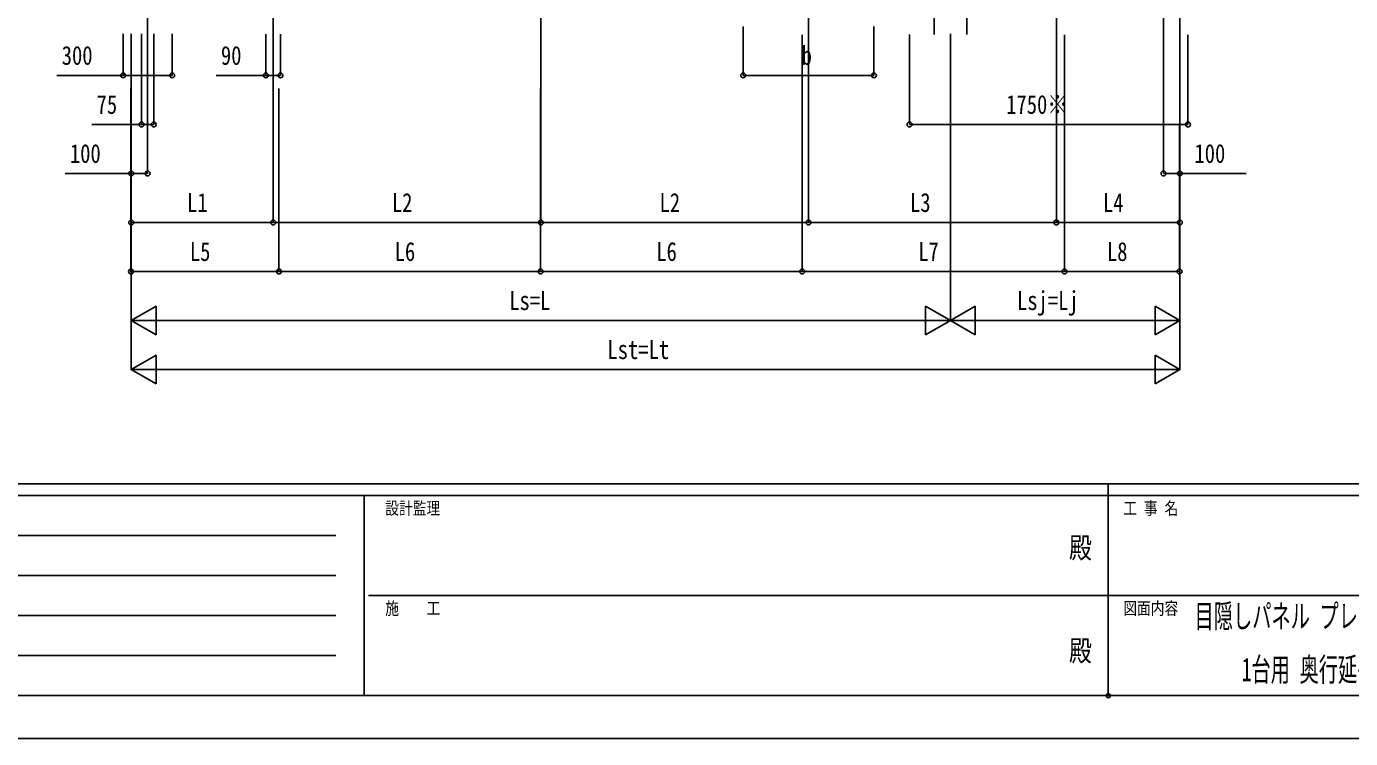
# Model space of a CAD drawing. Units: millimetres, scale not verified, with parts at other scales. Extents: x -14718 to 14718, y -10397 to 10401.
# Drawn here: x -6634 to 1464, y -10389 to -6032 of the extents above; entities that cross this region are included whole.
import ezdxf
from ezdxf.enums import TextEntityAlignment as Align

# ---------------------------------------------------------------- set-up
doc = ezdxf.new("R2010")
doc.units = ezdxf.units.MM
doc.header["$LTSCALE"] = 50
doc.header["$PDMODE"] = 32
doc.header["$PDSIZE"] = 25
for name, color, linetype in [('0-2_USER1', 3, 'Continuous'), ('0-4_YKK_12', 2, 'Continuous'), ('0-7_YKK_D', 6, 'Continuous'), ('0-8_YKK_ZWAK', 7, 'Continuous')]:
    doc.layers.add(name, color=color, linetype=linetype)
doc.styles.add('ＭＳ ゴシック', font='')
doc.styles.get('ＭＳ ゴシック').set_extended_font_data('MS Gothic')

msp = doc.modelspace()

# ---------------------------------------------------------------- linework, layer by layer
at = {"layer": '0-4_YKK_12'}
for p, q in [((-5124.91, -6081.6), (-5124.91, -2461.57)), ((-3487.91, -6081.6), (-3487.91, -2461.57)), ((-1850.91, -6081.6), (-1850.91, -2461.57)), ((-334.91, -6081.6), (-334.91, -2460.93)), ((-5892.91, -6081.6), (-5892.91, -2834.1)), ((-1082.91, -6081.6), (-1082.91, -2834.1)), ((-882.91, -6081.6), (-882.92, -2834.1)), ((320.09, -6081.6), (320.09, -2834.1))]:
    msp.add_line(p, q, dxfattribs=at)
at = {"layer": '0-7_YKK_D'}
for p, q in [((320.09, -5938.47), (320.09, -6932.6)), ((420.09, -5938.55), (420.09, -7832.6)), ((420.09, -5938.55), (420.09, -8132.6)), ((420.09, -5939.55), (420.09, -6932.6)), ((-2250.77, -6032.6), (-2250.77, -6332.6)), ((-1450.77, -6032.6), (-1450.77, -6332.6)), ((-6042.91, -6077.49), (-6042.91, -6332.6)), ((-5992.91, -6077.58), (-5992.91, -7232.6)), ((-5992.91, -6077.58), (-5992.91, -6932.6)), ((-5992.91, -6077.58), (-5992.91, -7832.6)), ((-5992.91, -6077.58), (-5992.91, -8132.6)), ((-5930.41, -6077.58), (-5930.41, -6632.6)), ((-5892.91, -6082.6), (-5892.91, -6932.6)), ((-5855.41, -6077.64), (-5855.41, -6632.6)), ((-5742.91, -6077.73), (-5742.91, -6332.6)), ((-5170.11, -6078.33), (-5170.11, -6332.6)), ((-5124.91, -6082.6), (-5124.91, -7232.6)), ((-5124.91, -6082.6), (-5124.91, -7232.6)), ((-5079.71, -6078.4), (-5079.71, -6332.6)), ((-3487.91, -6078.58), (-3487.91, -7232.6)), ((-3487.91, -6078.58), (-3487.91, -7232.6)), ((-1889.4, -6082.6), (-1889.4, -7532.6)), ((-1889.4, -6082.6), (-1889.4, -7532.6)), ((-1850.91, -6082.6), (-1850.91, -7232.6)), ((-1850.91, -6082.6), (-1850.91, -7232.6)), ((-1232.7, -6081.26), (-1232.7, -6632.6)), ((-982.91, -6077.58), (-982.91, -7832.6)), ((-982.91, -6077.58), (-982.91, -7832.6)), ((-334.91, -6077.58), (-334.91, -7232.6)), ((-334.91, -6077.58), (-334.91, -7232.6)), ((-284.93, -6082.6), (-284.93, -7532.6)), ((-284.93, -6083.6), (-284.93, -7532.6)), ((470.09, -6082.6), (470.09, -6632.6)), ((-2250.77, -6331.6), (-1450.77, -6331.6)), ((-5994.4, -6411.18), (-5994.4, -7532.6)), ((-5089.4, -6411.18), (-5089.4, -7532.6)), ((-5089.4, -6412.18), (-5089.4, -7532.6)), ((-3489.4, -6411.18), (-3489.4, -7532.6)), ((-3489.4, -6411.18), (-3489.4, -7532.6)), ((-1232.7, -6631.6), (470.09, -6631.6)), ((418.6, -6632.6), (418.6, -7532.6)), ((420.09, -6845.99), (420.09, -7232.6)), ((-5992.91, -7231.6), (-5124.91, -7231.6)), ((-5124.91, -7231.6), (-3487.91, -7231.6)), ((-1850.91, -7231.6), (-3487.91, -7231.6)), ((-334.91, -7231.6), (-1850.91, -7231.6)), ((420.09, -7231.6), (-334.91, -7231.6)), ((-5089.4, -7531.6), (-5994.4, -7531.6)), ((-3489.4, -7531.6), (-5089.4, -7531.6)), ((-3489.4, -7531.6), (-1889.4, -7531.6)), ((-284.93, -7531.6), (-1889.4, -7531.6)), ((418.6, -7531.6), (-284.93, -7531.6)), ((-5992.91, -7831.6), (-5841.36, -7744.1)), ((-5841.36, -7919.1), (-5841.36, -7744.1)), ((-982.91, -7831.6), (-1134.47, -7744.1)), ((-1134.47, -7744.1), (-1134.47, -7919.1)), ((-982.91, -7831.6), (-831.36, -7744.1)), ((-831.36, -7919.1), (-831.36, -7744.1)), ((420.09, -7831.6), (268.53, -7744.1)), ((268.53, -7744.1), (268.53, -7919.1)), ((-5992.91, -7831.6), (-5841.36, -7919.1)), ((-5992.91, -7831.6), (-5689.81, -7831.6)), ((-5817.91, -7831.6), (-1157.91, -7831.6)), ((-982.91, -7831.6), (-1286.02, -7831.6)), ((-982.91, -7831.6), (-1134.47, -7919.1)), ((-982.91, -7831.6), (-831.36, -7919.1)), ((-982.91, -7831.6), (-679.81, -7831.6)), ((-807.91, -7831.6), (245.09, -7831.6)), ((420.09, -7831.6), (116.98, -7831.6)), ((420.09, -7831.6), (268.53, -7919.1)), ((-5992.91, -8131.6), (-5841.36, -8044.1)), ((-5841.36, -8219.1), (-5841.36, -8044.1)), ((420.09, -8131.6), (268.53, -8044.1)), ((268.53, -8044.1), (268.53, -8219.1)), ((-5992.91, -8131.6), (-5841.36, -8219.1)), ((-5992.91, -8131.6), (-5689.81, -8131.6)), ((-5817.91, -8131.6), (245.09, -8131.6)), ((420.09, -8131.6), (116.98, -8131.6)), ((420.09, -8131.6), (268.53, -8219.1))]:
    msp.add_line(p, q, dxfattribs=at)
for points in [[(-5742.91, -6331.6), (-6042.91, -6331.6), (-6448.01, -6331.6)], [(-5079.71, -6331.6), (-5170.11, -6331.6), (-5474.41, -6331.6)], [(-5855.41, -6631.6), (-5930.41, -6631.6), (-6234.71, -6631.6)], [(-5892.91, -6931.6), (-5992.91, -6931.6), (-6398.01, -6931.6)], [(320.09, -6931.6), (420.09, -6931.6), (825.19, -6931.6)]]:
    msp.add_lwpolyline(points, dxfattribs=at)
for centre in [(-6042.91, -6331.6), (-5742.91, -6331.6), (-5170.11, -6331.6), (-5079.71, -6331.6), (-2250.77, -6331.6), (-1450.77, -6331.6), (-5930.41, -6631.6), (-5855.41, -6631.6), (-1232.7, -6631.6), (470.09, -6631.6), (-5992.91, -6931.6), (-5892.91, -6931.6), (320.09, -6931.6), (420.09, -6931.6), (-5992.91, -7231.6), (-5124.91, -7231.6), (-5124.91, -7231.6), (-3487.91, -7231.6), (-3487.91, -7231.6), (-1850.91, -7231.6), (-1850.91, -7231.6), (-334.91, -7231.6), (-334.91, -7231.6), (420.09, -7231.6), (-5994.4, -7531.6), (-5089.4, -7531.6), (-5089.4, -7531.6), (-3489.4, -7531.6), (-3489.4, -7531.6), (-1889.4, -7531.6), (-1889.4, -7531.6), (-284.93, -7531.6), (-284.93, -7531.6), (418.6, -7531.6)]:
    msp.add_circle(centre, 14.88, dxfattribs=at)
at = {"layer": '0-8_YKK_ZWAK'}
for p, q in [((13632.57, -8831.6), (-13667.43, -8831.6)), ((-4567.43, -8901.6), (-13667.43, -8901.6)), ((-4567.43, -8901.6), (-4567.43, -10126.6)), ((-17.43, -8901.6), (-4567.43, -8901.6)), ((-17.43, -8831.6), (-17.43, -10126.6)), ((4532.57, -8901.6), (-17.43, -8901.6)), ((-13518.68, -9146.6), (-4742.43, -9146.6)), ((-13518.68, -9391.6), (-4742.43, -9391.6)), ((-4541.18, -9514.1), (-17.43, -9514.1)), ((-17.43, -9514.1), (4532.57, -9514.1)), ((-13518.68, -9636.6), (-4742.43, -9636.6)), ((-13518.68, -9881.6), (-4742.43, -9881.6)), ((-13667.43, -10126.6), (-4567.43, -10126.6)), ((-4567.43, -10126.6), (-17.43, -10126.6)), ((-17.43, -10126.6), (4532.57, -10126.6))]:
    msp.add_line(p, q, dxfattribs=at)
msp.add_lwpolyline([(-14717.5, -10389.1), (14717.5, -10389.1), (14717.5, 10400.9), (-14717.5, 10400.9)], close=True, dxfattribs=at)
msp.add_point((-17.43, -10126.6), dxfattribs=at)

# ---------------------------------------------------------------- texts
at = {"layer": '0-2_USER1', "style": 'ＭＳ ゴシック', "width": 0.6}
for s, p in [('目隠しパネル プレーンルーフ 横格子\u3000600タイプ', (510.32, -9755.02)), (' 1台用 奥行延長セット 3本柱用\u3000納まり図', (741.21, -10081.68))]:
    msp.add_text(s, height=143.7, dxfattribs=at).set_placement(p, align=Align.BOTTOM_LEFT)
at = {"layer": '0-7_YKK_D', "style": 'ＭＳ ゴシック', "width": 0.8}
for s, p in [('300', (-6418.01, -6301.6)), ('90', (-5444.41, -6301.6)), ('b', (-1892.77, -6301.6)), ('75', (-6204.71, -6601.6)), ('1750※', (-641.71, -6601.6)), ('100', (-6368.01, -6901.6)), ('100', (509.59, -6901.6)), ('L1', (-5651.31, -7201.6)), ('L2', (-4398.81, -7201.6)), ('L2', (-2761.81, -7201.6)), ('L3', (-1229.88, -7201.6)), ('L4', (-49.81, -7201.6)), ('L5', (-5634.3, -7501.6)), ('L6', (-4381.8, -7501.6)), ('L6', (-2781.8, -7501.6)), ('L7', (-1179.56, -7501.6)), ('L8', (-25.56, -7501.6)), ('Ls=L', (-3681.11, -7801.6)), ('Lsj=Lj', (-575.41, -7801.6)), ('Lst=Lt', (-3080.41, -8101.6))]:
    msp.add_text(s, height=115.5, dxfattribs=at).set_placement(p, align=Align.BOTTOM_LEFT)
at = {"layer": '0-8_YKK_ZWAK', "style": 'ＭＳ ゴシック', "width": 0.8}
for s, height, p in [('設計監理', 76.98, (-4439.1, -9041.6)), ('工 事 名', 76.98, (74.44, -9041.6)), ('殿', 128.3, (-257.83, -9324.52)), ('施\u3000\u3000工', 76.98, (-4439.1, -9654.1)), ('図面内容', 76.98, (74.44, -9654.1)), ('殿', 128.3, (-257.83, -9954.52))]:
    msp.add_text(s, height=height, dxfattribs=at).set_placement(p, align=Align.BOTTOM_LEFT)

doc.saveas('drawing.dxf')
